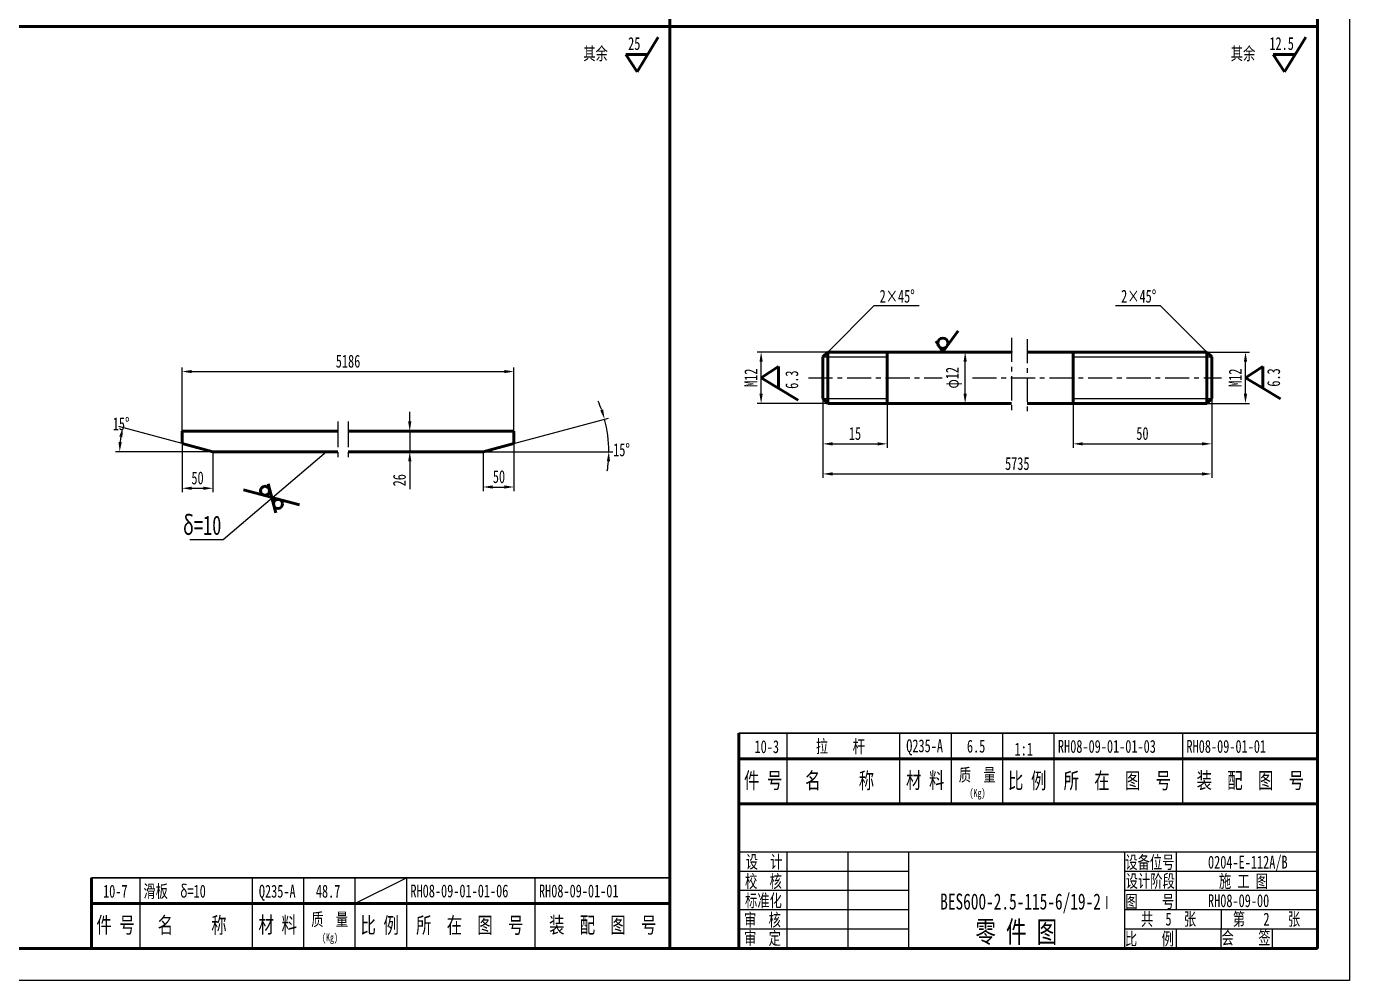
# Model space of a CAD drawing. Header units: millimetres. Extents: x 23903 to 90356, y -5632 to 81432.
# Drawn here: x 57148 to 61265, y 51807 to 54777 of the extents above; entities that cross this region are included whole.
import ezdxf
from ezdxf.enums import TextEntityAlignment as Align

# ---------------------------------------------------------------- set-up
doc = ezdxf.new("R2010")
doc.units = ezdxf.units.MM
for name, pattern in [('CENTER', [50.8, 31.75, -6.35, 6.35, -6.35]), ('CENTERX2', [4, 2.5, -0.5, 0.5, -0.5]), ('PHANTOM2', [31.75, 15.875, -3.175, 3.175, -3.175, 3.175, -3.175])]:
    doc.linetypes.add(name, pattern=pattern)
doc.layers.get('0').update_dxf_attribs({"lineweight": 60})
doc.layers.get('DEFPOINTS').update_dxf_attribs({"color": 6, "linetype": 'PHANTOM2', "lineweight": 25})
doc.layers.add('CCX', color=3, linetype='Continuous', lineweight=25)
doc.layers.add('DD', color=4, linetype='CENTER', lineweight=25)
doc.styles.add('HZ', font='SIMFANG.TTF', dxfattribs={"width": 0.7})
doc.styles.add('HZ123', font='SIMFANG.TTF', dxfattribs={"width": 0.7, "height": 2.5})
doc.styles.add('HZTXT', font='SIMFANG.TTF', dxfattribs={"width": 0.7, "height": 2.5})
doc.styles.add('WZ5', font='SIMFANG.TTF', dxfattribs={"width": 0.7})
doc.dimstyles.new('ISO-25$0', dxfattribs={"dimscale": 10, "dimtxt": 4, "dimasz": 3, "dimexe": 1.25, "dimexo": 0, "dimgap": 1.2, "dimtad": 1, "dimdec": 0, "dimtxsty": 'HZ', "dimcen": 0, "dimclrd": 256, "dimclrt": 256, "dimadec": 0, "dimazin": 0, "dimtfac": 1, "dimtdec": 0, "dimtmove": 0, "dimatfit": 2, "dimfxl": 1, "dimlwd": -1, "dimarcsym": 0})
doc.dimstyles.new('ISO-25$2', dxfattribs={"dimscale": 10, "dimtxt": 4, "dimasz": 3, "dimexe": 1.25, "dimexo": 0, "dimgap": 1.5, "dimtad": 2, "dimtih": 1, "dimtoh": 1, "dimdec": 0, "dimdsep": 46, "dimtxsty": 'HZ', "dimcen": 3, "dimadec": 0, "dimazin": 0, "dimtfac": 1, "dimtdec": 0, "dimtmove": 0, "dimatfit": 3, "dimfxl": 1, "dimarcsym": 0})

# ---------------------------------------------------------------- blocks, each defined once
blk = doc.blocks.new('*D78')
at = {"layer": 'CCX', "color": 0, "lineweight": -2}
for p, q in [((59626.5, 53618.6), (59626.5, 53371.7)), ((60836.4, 53618.6), (60836.4, 53371.7))]:
    blk.add_line(p, q, dxfattribs=at)
at = {"layer": 'CCX'}
blk.add_line((59656.5, 53384.2), (60806.4, 53384.2), dxfattribs=at)
for points in [[(59656.5, 53389.2), (59656.5, 53379.2), (59626.5, 53384.2)], [(60806.4, 53389.2), (60806.4, 53379.2), (60836.4, 53384.2)]]:
    blk.add_solid(points, dxfattribs=at)
at = {"layer": 'DEFPOINTS', "color": 0}
for p in [(59626.5, 53618.6), (60836.4, 53618.6), (60836.4, 53384.2)]:
    blk.add_point(p, dxfattribs=at)
at = {"layer": 'CCX', "insert": (60231.4, 53416.2), "char_height": 40, "attachment_point": 5, "style": 'HZ'}
blk.add_mtext('5735', dxfattribs=at)
blk = doc.blocks.new('*D79')
at = {"layer": 'CCX', "color": 0, "lineweight": -2, "ltscale": 8}
for p, q in [((59641.5, 53763.6), (59421.7, 53763.6)), ((59641.5, 53603.6), (59421.7, 53603.6))]:
    blk.add_line(p, q, dxfattribs=at)
at = {"layer": 'CCX', "ltscale": 8}
blk.add_line((59434.2, 53633.6), (59434.2, 53733.6), dxfattribs=at)
for points in [[(59429.2, 53733.6), (59439.2, 53733.6), (59434.2, 53763.6)], [(59429.2, 53633.6), (59439.2, 53633.6), (59434.2, 53603.6)]]:
    blk.add_solid(points, dxfattribs=at)
at = {"layer": 'DEFPOINTS', "color": 0, "ltscale": 8}
for p in [(59434.2, 53763.6), (59641.5, 53763.6), (59641.5, 53603.6)]:
    blk.add_point(p, dxfattribs=at)
at = {"layer": 'CCX', "lineweight": -3, "ltscale": 8, "insert": (59402.2, 53683.6), "char_height": 40, "attachment_point": 5, "rotation": 90, "style": 'HZ'}
blk.add_mtext('M12', dxfattribs=at)
blk = doc.blocks.new('*D80')
at = {"layer": 'CCX', "color": 0, "lineweight": -2, "ltscale": 8}
for p, q in [((59626.5, 53618.6), (59626.5, 53465.3)), ((59826.5, 53603.6), (59826.5, 53465.3))]:
    blk.add_line(p, q, dxfattribs=at)
at = {"layer": 'CCX', "ltscale": 8}
blk.add_line((59656.5, 53477.8), (59796.5, 53477.8), dxfattribs=at)
for points in [[(59656.5, 53482.8), (59656.5, 53472.8), (59626.5, 53477.8)], [(59796.5, 53482.8), (59796.5, 53472.8), (59826.5, 53477.8)]]:
    blk.add_solid(points, dxfattribs=at)
at = {"layer": 'DEFPOINTS', "color": 0, "ltscale": 8}
for p in [(59626.5, 53618.6), (59826.5, 53603.6), (59826.5, 53477.8)]:
    blk.add_point(p, dxfattribs=at)
at = {"layer": 'CCX', "lineweight": -3, "ltscale": 8, "insert": (59726.5, 53509.8), "char_height": 40, "attachment_point": 5, "style": 'HZ'}
blk.add_mtext('15', dxfattribs=at)
blk = doc.blocks.new('*D81')
at = {"layer": 'CCX', "color": 0, "lineweight": -2}
for p, q in [((60213.3, 53763.6), (60056.7, 53763.6)), ((60213.3, 53603.6), (60056.7, 53603.6))]:
    blk.add_line(p, q, dxfattribs=at)
at = {"layer": 'CCX'}
blk.add_line((60069.2, 53633.6), (60069.2, 53733.6), dxfattribs=at)
for points in [[(60064.2, 53733.6), (60074.2, 53733.6), (60069.2, 53763.6)], [(60064.2, 53633.6), (60074.2, 53633.6), (60069.2, 53603.6)]]:
    blk.add_solid(points, dxfattribs=at)
at = {"layer": 'DEFPOINTS', "color": 0}
for p in [(60069.2, 53763.6), (60213.3, 53763.6), (60213.3, 53603.6)]:
    blk.add_point(p, dxfattribs=at)
at = {"layer": 'CCX', "insert": (60034.2, 53683.6), "char_height": 40, "attachment_point": 5, "rotation": 90, "style": 'HZ'}
blk.add_mtext('φ12', dxfattribs=at)
blk = doc.blocks.new('*D82')
at = {"layer": 'CCX', "color": 0, "lineweight": -2}
for p, q in [((60821.4, 53763.6), (60954.1, 53763.6)), ((60821.4, 53603.6), (60954.1, 53603.6))]:
    blk.add_line(p, q, dxfattribs=at)
at = {"layer": 'CCX'}
blk.add_line((60941.6, 53633.6), (60941.6, 53733.6), dxfattribs=at)
for points in [[(60936.6, 53733.6), (60946.6, 53733.6), (60941.6, 53763.6)], [(60936.6, 53633.6), (60946.6, 53633.6), (60941.6, 53603.6)]]:
    blk.add_solid(points, dxfattribs=at)
at = {"layer": 'DEFPOINTS', "color": 0}
for p in [(60821.4, 53763.6), (60941.6, 53763.6), (60821.4, 53603.6)]:
    blk.add_point(p, dxfattribs=at)
at = {"layer": 'CCX', "insert": (60909.6, 53683.6), "char_height": 40, "attachment_point": 5, "rotation": 90, "style": 'HZ'}
blk.add_mtext('M12', dxfattribs=at)
blk = doc.blocks.new('*D83')
at = {"layer": 'CCX', "color": 0, "lineweight": -2}
for p, q in [((60836.4, 53618.6), (60836.4, 53465.3)), ((60405.3, 53603.6), (60405.3, 53465.3))]:
    blk.add_line(p, q, dxfattribs=at)
at = {"layer": 'CCX'}
blk.add_line((60435.3, 53477.8), (60806.4, 53477.8), dxfattribs=at)
for points in [[(60435.3, 53482.8), (60435.3, 53472.8), (60405.3, 53477.8)], [(60806.4, 53482.8), (60806.4, 53472.8), (60836.4, 53477.8)]]:
    blk.add_solid(points, dxfattribs=at)
at = {"layer": 'DEFPOINTS', "color": 0}
for p in [(60836.4, 53618.6), (60405.3, 53603.6), (60836.4, 53477.8)]:
    blk.add_point(p, dxfattribs=at)
at = {"layer": 'CCX', "insert": (60620.9, 53509.8), "char_height": 40, "attachment_point": 5, "style": 'HZ'}
blk.add_mtext('50', dxfattribs=at)
blk = doc.blocks.new('*D143')
at = {"layer": 'CCX'}
for p, q in [((58340.9, 53547.4), (58340.9, 53577.4)), ((58340.9, 53517.4), (58340.9, 53453.4)), ((58340.9, 53423.4), (58340.9, 53336.5))]:
    blk.add_line(p, q, dxfattribs=at)
at = {"layer": 'CCX', "color": 0, "lineweight": -2}
for p, q in [((58665.2, 53517.4), (58328.4, 53517.4)), ((58597, 53453.4), (58328.4, 53453.4))]:
    blk.add_line(p, q, dxfattribs=at)
at = {"layer": 'CCX'}
for points in [[(58335.9, 53547.4), (58345.9, 53547.4), (58340.9, 53517.4)], [(58335.9, 53423.4), (58345.9, 53423.4), (58340.9, 53453.4)]]:
    blk.add_solid(points, dxfattribs=at)
at = {"layer": 'DEFPOINTS', "color": 0}
for p in [(58665.2, 53517.4), (58340.9, 53453.4), (58597, 53453.4)]:
    blk.add_point(p, dxfattribs=at)
at = {"layer": 'CCX', "insert": (58308.9, 53364.6), "char_height": 40, "attachment_point": 5, "rotation": 90, "style": 'HZ'}
blk.add_mtext('26', dxfattribs=at)
blk = doc.blocks.new('*D144')
at = {"layer": 'CCX', "color": 0, "lineweight": -2}
for p, q in [((57632.4, 53479.1), (57435.9, 53531.8)), ((57728.4, 53453.4), (57425.6, 53453.4))]:
    blk.add_line(p, q, dxfattribs=at)
blk.add_arc((57728.4, 53453.4), 290.3, 170.9231, 174.0769, dxfattribs=at)
at = {"layer": 'CCX', "color": 0}
for points in [[(57436.8, 53500.3), (57446.6, 53498.2), (57448, 53528.6)], [(57444.6, 53483.1), (57434.6, 53483.6), (57438.1, 53453.4)]]:
    blk.add_solid(points, dxfattribs=at)
at = {"layer": 'DEFPOINTS', "color": 0}
for p in [(57439.2, 53478.7), (57632.4, 53479.1), (57728.4, 53453.4), (57728.4, 53453.4), (58116.8, 53453.4)]:
    blk.add_point(p, dxfattribs=at)
at = {"layer": 'CCX', "color": 0, "insert": (57442.7, 53540), "char_height": 40, "attachment_point": 5, "style": 'HZ'}
blk.add_mtext('15°', dxfattribs=at)
blk = doc.blocks.new('*D145')
at = {"layer": 'CCX', "color": 0, "lineweight": -2}
for p, q in [((57632.4, 53479.1), (57632.4, 53327)), ((57728.4, 53453.4), (57728.4, 53327))]:
    blk.add_line(p, q, dxfattribs=at)
at = {"layer": 'CCX'}
blk.add_line((57662.4, 53339.5), (57698.4, 53339.5), dxfattribs=at)
for points in [[(57662.4, 53344.5), (57662.4, 53334.5), (57632.4, 53339.5)], [(57698.4, 53344.5), (57698.4, 53334.5), (57728.4, 53339.5)]]:
    blk.add_solid(points, dxfattribs=at)
at = {"layer": 'DEFPOINTS', "color": 0}
for p in [(57632.4, 53479.1), (57728.4, 53453.4), (57728.4, 53339.5)]:
    blk.add_point(p, dxfattribs=at)
at = {"layer": 'CCX', "insert": (57680.4, 53371.5), "char_height": 40, "attachment_point": 5, "style": 'HZ'}
blk.add_mtext('50', dxfattribs=at)
blk = doc.blocks.new('*D146')
at = {"layer": 'CCX', "color": 0, "lineweight": -2}
for p, q in [((57632.4, 53517.4), (57632.4, 53715.4)), ((58665.2, 53517.4), (58665.2, 53715.4))]:
    blk.add_line(p, q, dxfattribs=at)
at = {"layer": 'CCX'}
blk.add_line((57662.4, 53702.9), (58635.2, 53702.9), dxfattribs=at)
for points in [[(57662.4, 53707.9), (57662.4, 53697.9), (57632.4, 53702.9)], [(58635.2, 53707.9), (58635.2, 53697.9), (58665.2, 53702.9)]]:
    blk.add_solid(points, dxfattribs=at)
at = {"layer": 'DEFPOINTS', "color": 0}
for p in [(58665.2, 53702.9), (57632.4, 53517.4), (58665.2, 53517.4)]:
    blk.add_point(p, dxfattribs=at)
at = {"layer": 'CCX', "insert": (58148.8, 53734.9), "char_height": 40, "attachment_point": 5, "style": 'HZ'}
blk.add_mtext('5186', dxfattribs=at)
blk = doc.blocks.new('*D180')
at = {"layer": 'CCX', "color": 0, "lineweight": -2}
for p, q in [((58569.2, 53453.4), (58569.2, 53331)), ((58665.2, 53479.1), (58665.2, 53331))]:
    blk.add_line(p, q, dxfattribs=at)
at = {"layer": 'CCX'}
blk.add_line((58599.2, 53343.5), (58635.2, 53343.5), dxfattribs=at)
for points in [[(58599.2, 53348.5), (58599.2, 53338.5), (58569.2, 53343.5)], [(58635.2, 53348.5), (58635.2, 53338.5), (58665.2, 53343.5)]]:
    blk.add_solid(points, dxfattribs=at)
at = {"layer": 'DEFPOINTS', "color": 0}
for p in [(58569.2, 53453.4), (58665.2, 53479.1), (58665.2, 53343.5)]:
    blk.add_point(p, dxfattribs=at)
at = {"layer": 'CCX', "insert": (58618.5, 53375.5), "char_height": 40, "attachment_point": 5, "style": 'HZ'}
blk.add_mtext('50', dxfattribs=at)
blk = doc.blocks.new('*D181')
at = {"layer": 'CCX', "color": 0, "lineweight": -2}
for p, q in [((58665.2, 53479.1), (58959.1, 53557.9)), ((58569.2, 53453.4), (58972.8, 53453.4))]:
    blk.add_line(p, q, dxfattribs=at)
for start, end in [(19.3962, 23.7924), (0, 15), (351.2076, 355.6038)]:
    blk.add_arc((58569.2, 53453.4), 391.1, start, end, dxfattribs=at)
at = {"layer": 'CCX', "color": 0}
for points in [[(58942.9, 53584.8), (58933.4, 53581.8), (58947, 53554.6)], [(58954.2, 53423.6), (58964.2, 53423.2), (58960.3, 53453.4)]]:
    blk.add_solid(points, dxfattribs=at)
at = {"layer": 'DEFPOINTS', "color": 0}
for p in [(58954.4, 53521.3), (57728.4, 53453.4), (58116.8, 53453.4), (58569.2, 53453.4), (58665.2, 53479.1)]:
    blk.add_point(p, dxfattribs=at)
at = {"layer": 'CCX', "color": 0, "insert": (58999.9, 53459), "char_height": 40, "attachment_point": 5, "style": 'HZ'}
blk.add_mtext('15°', dxfattribs=at)

msp = doc.modelspace()

# ---------------------------------------------------------------- linework, layer by layer
at = {"color": 7}
for p, q in [((59150.4, 51907.1), (59150.4, 57647.1)), ((61165.4, 51907.1), (61165.4, 57647.1)), ((53105.4, 54777.1), (61165.4, 54777.1))]:
    msp.add_line(p, q, dxfattribs=at)
for p, q in [((61165.4, 51907.1), (61165.4, 54777.1)), ((59626.5, 53748.6), (59641.5, 53763.6)), ((60405.3, 53603.6), (60405.3, 53763.6)), ((60821.4, 53763.6), (60836.4, 53748.6)), ((60836.4, 53618.6), (60836.4, 53748.6)), ((59641.5, 53603.6), (59626.5, 53618.6)), ((60836.4, 53618.6), (60821.4, 53603.6)), ((59641.5, 53603.6), (60213.3, 53603.6)), ((60262.7, 53603.6), (60821.4, 53603.6)), ((57632.4, 53517.4), (57632.4, 53479.1)), ((57632.4, 53517.4), (58116.8, 53517.4)), ((58148.8, 53517.4), (58665.2, 53517.4)), ((58665.2, 53517.4), (58665.2, 53479.1)), ((57728.4, 53453.4), (57632.4, 53479.1)), ((57728.4, 53453.4), (58116.8, 53453.4)), ((58148.8, 53453.4), (58569.2, 53453.4)), ((58569.2, 53453.4), (58665.2, 53479.1)), ((57909.7, 53311.6), (57823.5, 53334.7)), ((57900.4, 53353.3), (57924.6, 53263.1)), ((57911.7, 53311), (57998, 53287.8)), ((59365.4, 52577.1), (59365.4, 51907.1)), ((59365.4, 52497.1), (61165.4, 52497.1)), ((61165.4, 52357.1), (59365.4, 52357.1)), ((57350.4, 52127.1), (57350.4, 51907.1)), ((57350.4, 52047.1), (59150.4, 52047.1)), ((61165.4, 51907.1), (53105.4, 51907.1))]:
    msp.add_line(p, q)
at = {"ltscale": 8}
for p, q in [((59048.3, 54635.4), (59114.2, 54744.2)), ((61063.3, 54635.4), (61129.2, 54744.2)), ((59081, 54689.5), (59013.1, 54689.5)), ((59048.3, 54635.4), (59013.1, 54689.5)), ((61096, 54689.5), (61028.1, 54689.5)), ((61063.3, 54635.4), (61028.1, 54689.5)), ((59434.2, 53683.6), (59488.2, 53718.8)), ((59488.2, 53650.8), (59488.2, 53718.8)), ((60941.6, 53683.6), (60995.6, 53718.8)), ((60995.6, 53650.8), (60995.6, 53718.8)), ((59434.2, 53683.6), (59549.6, 53613.8)), ((60941.6, 53683.6), (60995.6, 53650.8)), ((60995.6, 53650.8), (61050.3, 53617.7))]:
    msp.add_line(p, q, dxfattribs=at)
at = {"color": 0}
for p, q in [((59999.5, 53763.9), (60047, 53829.8)), ((59977.8, 53797.1), (59999.5, 53763.9))]:
    msp.add_line(p, q, dxfattribs=at)
at = {"const_width": 3}
msp.add_lwpolyline([(61165.4, 51907.1), (61165.4, 57647.1), (53105.4, 57647.1), (53105.4, 51907.1), (61165.4, 51907.1)], dxfattribs=at)
for points in [[(59626.5, 53618.6), (59626.5, 53748.6)], [(59626.5, 53748.6), (59626.5, 53618.6)], [(59641.5, 53763.6), (59641.5, 53603.6)], [(59826.5, 53763.6), (59826.5, 53603.6)], [(60262.7, 53763.6), (60821.4, 53763.6)], [(60821.4, 53763.6), (60821.4, 53603.6)], [(60262.7, 53603.6), (60821.4, 53603.6)]]:
    msp.add_lwpolyline(points)
msp.add_lwpolyline([(59641.5, 53763.6), (60213.3, 53763.6)], close=True)
at = {"color": 0}
msp.add_circle((59999.8, 53791.1), 16.1, dxfattribs=at)
for centre in [(57890.3, 53331.6), (57931.1, 53291)]:
    msp.add_circle(centre, 14)
at = {"layer": 'CCX'}
for p, q in [((61265.4, 57747.1), (61265.4, 51807.1)), ((59926.1, 53907.3), (59785.3, 53907.3)), ((60677.6, 53907.3), (60536.7, 53907.3)), ((60677.6, 53907.3), (60821.4, 53763.6)), ((59626.5, 53748.6), (59826.5, 53748.6)), ((60405.3, 53748.6), (60836.4, 53748.6)), ((59626.5, 53618.6), (59826.5, 53618.6)), ((60405.3, 53618.6), (60836.4, 53618.6)), ((58081.3, 53453.4), (57759.9, 53178.6)), ((57759.9, 53178.6), (57656.8, 53178.6)), ((61165.4, 51907.1), (61165.4, 52617.1)), ((59365.4, 52577.1), (61165.4, 52577.1)), ((59515.6, 52357.1), (59515.6, 52577.1)), ((59866, 52357.1), (59866, 52577.1)), ((60025.4, 52577.1), (60025.4, 52357.1)), ((60185.4, 52577.1), (60185.4, 52357.1)), ((60345.4, 52577.1), (60345.4, 52357.1)), ((60745.4, 52577.1), (60745.4, 52357.1)), ((59365.4, 52357.1), (61165.4, 52357.1)), ((59365.4, 52357.1), (61165.4, 52357.1)), ((59365.4, 52357.1), (61165.4, 52357.1)), ((59365.4, 52357.1), (61165.4, 52357.1)), ((61165.4, 52357.1), (59365.4, 52357.1)), ((61165.4, 51907.1), (61165.4, 52357.1)), ((61165.4, 52207.1), (59365.4, 52207.1)), ((59514, 52207.1), (59514, 51907.1)), ((59703.9, 52207.1), (59703.9, 51907.1)), ((59892.9, 52207.1), (59892.9, 51907.1)), ((60565.4, 52207.1), (60565.4, 51907.1)), ((60725.4, 52207.1), (60725.4, 52027.1)), ((57500.4, 52127.1), (57500.4, 51907.1)), ((57850.4, 52127.1), (57850.4, 51907.1)), ((58010.4, 52127.1), (58010.4, 51907.1)), ((58170.4, 52047.1), (58330.4, 52127.1)), ((58170.4, 52127.1), (58170.4, 51907.1)), ((58330.4, 52127.1), (58330.4, 51907.1)), ((58730.4, 52127.1), (58730.4, 51907.1)), ((59892.9, 52147.1), (59365.4, 52147.1)), ((61165.4, 52147.1), (60565.4, 52147.1)), ((59892.9, 52087.1), (59365.4, 52087.1)), ((61165.4, 52087.1), (60565.4, 52087.1)), ((59892.9, 52027.1), (59365.4, 52027.1)), ((61165.4, 52027.1), (60565.4, 52027.1)), ((60865.4, 52027.1), (60865.4, 51967.1)), ((59892.9, 51967.1), (59365.4, 51967.1)), ((61165.4, 51967.1), (60565.4, 51967.1)), ((60725.4, 51967.1), (60725.4, 51907.1)), ((60865.4, 51907.1), (60865.4, 51967.1)), ((61025.4, 51907.1), (61025.4, 51967.1)), ((61265.4, 51807.1), (52855.4, 51807.1))]:
    msp.add_line(p, q, dxfattribs=at)
at = {"layer": 'CCX', "lineweight": 35}
for p, q in [((59365.4, 52577.1), (61165.4, 52577.1)), ((57350.4, 52127.1), (59150.4, 52127.1))]:
    msp.add_line(p, q, dxfattribs=at)
at = {"layer": 'CCX'}
msp.add_lwpolyline([(59641.5, 53763.6), (59785.3, 53907.3)], dxfattribs=at)
at = {"layer": 'DD', "linetype": 'CENTERX2', "ltscale": 30}
for p, q in [((60213.3, 53808), (60213.3, 53575.6)), ((60262.7, 53803.8), (60262.7, 53579.8)), ((59581.7, 53683.6), (59997.2, 53683.6)), ((60091.6, 53683.6), (60867.2, 53683.6))]:
    msp.add_line(p, q, dxfattribs=at)
at = {"layer": 'DEFPOINTS', "linetype": 'PHANTOM2', "ltscale": 5}
for p, q in [((58116.8, 53547.2), (58116.8, 53423.6)), ((58148.8, 53547.2), (58148.8, 53423.6))]:
    msp.add_line(p, q, dxfattribs=at)

# ---------------------------------------------------------------- texts
at = {"layer": 'CCX', "width": 0.7}
for s, height, style, p in [('25', 40, 'HZ', (59020.5, 54704)), ('12.5', 40, 'HZ', (61016, 54704)), ('其余', 40, 'HZ', (58880.8, 54672.8)), ('其余', 40, 'HZ', (60895.8, 54672.8)), ('2×45%%D', 40, 'HZ', (59803.1, 53917.4)), ('2×45%%D', 40, 'HZ', (60554.6, 53917.4)), ('δ=10', 60.01, 'HZ', (57634.9, 53194.5)), ('10-3', 40, 'HZ', (59413.8, 52515.2)), ('拉    杆\u3000', 40, 'HZ', (59604.8, 52516.1)), ('Q235-A', 40, 'HZ123', (59885.9, 52517.9)), ('6.5', 40, 'HZ123', (60074.8, 52516.8)), ('RH08-09-01-01-03', 40, 'HZ', (60358, 52516.1)), ('RH08-09-01-01', 40, 'HZ', (60758, 52516.1)), ('件 号', 50, 'WZ5', (59381, 52405.1)), ('  名     称', 50, 'WZ5', (59523.9, 52404.7)), ('材 料', 50, 'WZ5', (59885.3, 52405.6)), ('质  量', 40, 'WZ5', (60049.5, 52427.4)), ('比 例', 50, 'WZ5', (60202.6, 52404.3)), ('所  在  图  号', 50, 'WZ5', (60375.7, 52404.5)), ('装  配  图  号', 50, 'WZ5', (60789.6, 52405.1)), ('(Kg)', 25.03, 'HZ', (60082.6, 52378.7)), ('设  计', 40, 'HZTXT', (59386.4, 52156.7)), ('设备位号', 40, 'HZTXT', (60567.6, 52155.5)), ('0204-E-112A/B', 40, 'HZTXT', (60825, 52155.8)), ('校  核', 40, 'HZTXT', (59384.3, 52096.1)), ('设计阶段', 40, 'HZ', (60568.8, 52097)), ('施 工 图', 40, 'HZ', (60858.8, 52096.5, 25)), ('10-7', 40, 'HZ', (57386.4, 52065.2)), ('滑板  δ=10', 40, 'HZ', (57512, 52065.3)), ('Q235-A', 40, 'HZ', (57871.4, 52065.2)), ('48.7', 40, 'HZ', (58048.7, 52065.2)), ('RH08-09-01-01-06', 40, 'HZ', (58343, 52066.1)), ('RH08-09-01-01', 40, 'HZ', (58743, 52066.1)), ('标准化', 40, 'HZTXT', (59384.3, 52036.1)), (' Ⅰ', 40, 'HZ', (60472.1, 52030.2)), ('图    号', 40, 'HZ', (60567.5, 52033.4)), ('RH08-09-00', 40, 'HZTXT', (60825, 52035.8)), ('件 号', 50, 'WZ5', (57366, 51955.1)), ('  名     称', 50, 'WZ5', (57508.9, 51954.7)), ('材 料', 50, 'WZ5', (57870.3, 51955.6)), ('质  量', 40, 'WZ5', (58034.5, 51977.4)), ('比 例', 50, 'WZ5', (58187.6, 51954.3)), ('所  在  图  号', 50, 'WZ5', (58360.7, 51954.5)), ('装  配  图  号', 50, 'WZ5', (58774.6, 51955.1)), ('审  核', 40, 'HZTXT', (59381.4, 51975.9)), ('共  5  张', 40, 'HZTXT', (60616.2, 51978.4)), ('第   2   张', 40, 'HZTXT', (60902.1, 51978.4)), ('审  定', 40, 'HZTXT', (59381.3, 51918.7)), ('      零 件 图', 66.667, 'HZ123', (59910.5, 51925.5)), ('比    例', 40, 'HZ', (60566.4, 51917.2)), ('会    签', 40, 'HZ', (60867.1, 51920.2)), ('(Kg)', 25.03, 'HZ', (58067.6, 51928.7)), ('(Kg)', 25.03, 'HZ', (58067.6, 51928.7))]:
    msp.add_text(s, height=height, dxfattribs=dict(at, style=style)).set_placement(p)
at = {"layer": 'CCX', "style": 'HZ', "width": 0.7}
for p in [(59549.6, 53649), (61049.1, 53655.8)]:
    msp.add_text('6.3', height=40, rotation=90, dxfattribs=at).set_placement(p)
at = {"layer": 'CCX', "style": 'HZTXT', "width": 0.7}
msp.add_text('1:1', height=40, dxfattribs=at).set_placement((60251.7, 52507.6), align=Align.CENTER)
at = {"layer": 'CCX', "insert": (59991.6, 52078.1), "char_height": 50, "width": 586.782, "attachment_point": 1, "style": 'HZ'}
msp.add_mtext('\\pt350;BES600-2.5-115-6/19-2', dxfattribs=at)

# ---------------------------------------------------------------- dimensions: what is measured, and where the dimension line sits
at = {"layer": 'CCX'}
for base, p1, p2, text, picture, middle in [((58665.2, 53702.9), (57632.4, 53517.4), (58665.2, 53517.4), '5186', '*D146', (58148.8, 53734.9)), ((60836.4, 53384.2), (59626.5, 53618.6), (60836.4, 53618.6), '5735', '*D78', (60231.4, 53416.2)), ((60836.4, 53477.8), (60405.3, 53603.6), (60836.4, 53618.6), '50', '*D83', (60620.9, 53509.8)), ((57728.4, 53339.5), (57632.4, 53479.1), (57728.4, 53453.4), '50', '*D145', (57680.4, 53371.5))]:
    dim = msp.add_linear_dim(base=base, p1=p1, p2=p2, text=text, dimstyle='ISO-25$0', dxfattribs=at)
    dim.commit()
    dim.dimension.update_dxf_attribs({"geometry": picture, "text_midpoint": middle})
at = {"layer": 'CCX', "lineweight": -3, "ltscale": 8}
dim = msp.add_linear_dim(base=(59434.2, 53763.6), p1=(59641.5, 53603.6), p2=(59641.5, 53763.6), angle=90, text='M12', dimstyle='ISO-25$0', dxfattribs=at)
dim.commit()
dim.dimension.update_dxf_attribs({"geometry": '*D79', "text_midpoint": (59402.2, 53683.6)})
at = {"layer": 'CCX'}
for base, p1, p2, text, picture, middle in [((60069.2, 53763.6), (60213.3, 53603.6), (60213.3, 53763.6), 'φ12', '*D81', (60034.2, 53683.6)), ((60941.6, 53763.6), (60821.4, 53603.6), (60821.4, 53763.6), 'M12', '*D82', (60909.6, 53683.6))]:
    dim = msp.add_linear_dim(base=base, p1=p1, p2=p2, angle=90, text=text, dimstyle='ISO-25$0', dxfattribs=at)
    dim.commit()
    dim.dimension.update_dxf_attribs({"geometry": picture, "text_midpoint": middle})
dim = msp.add_angular_dim_2l(base=(58954.4, 53521.3), line1=((57728.4, 53453.4), (58116.8, 53453.4)), line2=((58569.2, 53453.4), (58665.2, 53479.1)), dimstyle='ISO-25$2', dxfattribs=at)
dim.commit()
dim.dimension.update_dxf_attribs({"geometry": '*D181', "text_midpoint": (58960.3, 53458.5), "dimtype": 162})
at = {"layer": 'CCX', "lineweight": -3, "ltscale": 8}
dim = msp.add_linear_dim(base=(59826.5, 53477.8), p1=(59626.5, 53618.6), p2=(59826.5, 53603.6), text='15', dimstyle='ISO-25$0', dxfattribs=at)
dim.commit()
dim.dimension.update_dxf_attribs({"geometry": '*D80', "text_midpoint": (59726.5, 53509.8)})
at = {"layer": 'CCX'}
dim = msp.add_linear_dim(base=(58340.9, 53453.4), p1=(58665.2, 53517.4), p2=(58597, 53453.4), angle=90, text='26', dimstyle='ISO-25$0', dxfattribs=at)
dim.commit()
dim.dimension.update_dxf_attribs({"geometry": '*D143', "text_midpoint": (58340.9, 53364.6), "dimtype": 160})
dim = msp.add_angular_dim_2l(base=(57439.2, 53478.7), line1=((57728.4, 53453.4), (58116.8, 53453.4)), line2=((57728.4, 53453.4), (57632.4, 53479.1)), dimstyle='ISO-25$2', override={"dimtad": 2, "dimtih": 1}, dxfattribs=at)
dim.commit()
dim.dimension.update_dxf_attribs({"geometry": '*D144', "text_midpoint": (57442.7, 53505), "dimtype": 162})
dim = msp.add_linear_dim(base=(58665.2, 53343.5), p1=(58569.2, 53453.4), p2=(58665.2, 53479.1), text='50', dimstyle='ISO-25$0', dxfattribs=at)
dim.commit()
dim.dimension.update_dxf_attribs({"geometry": '*D180', "text_midpoint": (58618.5, 53343.5), "dimtype": 160})

doc.saveas('drawing.dxf')
